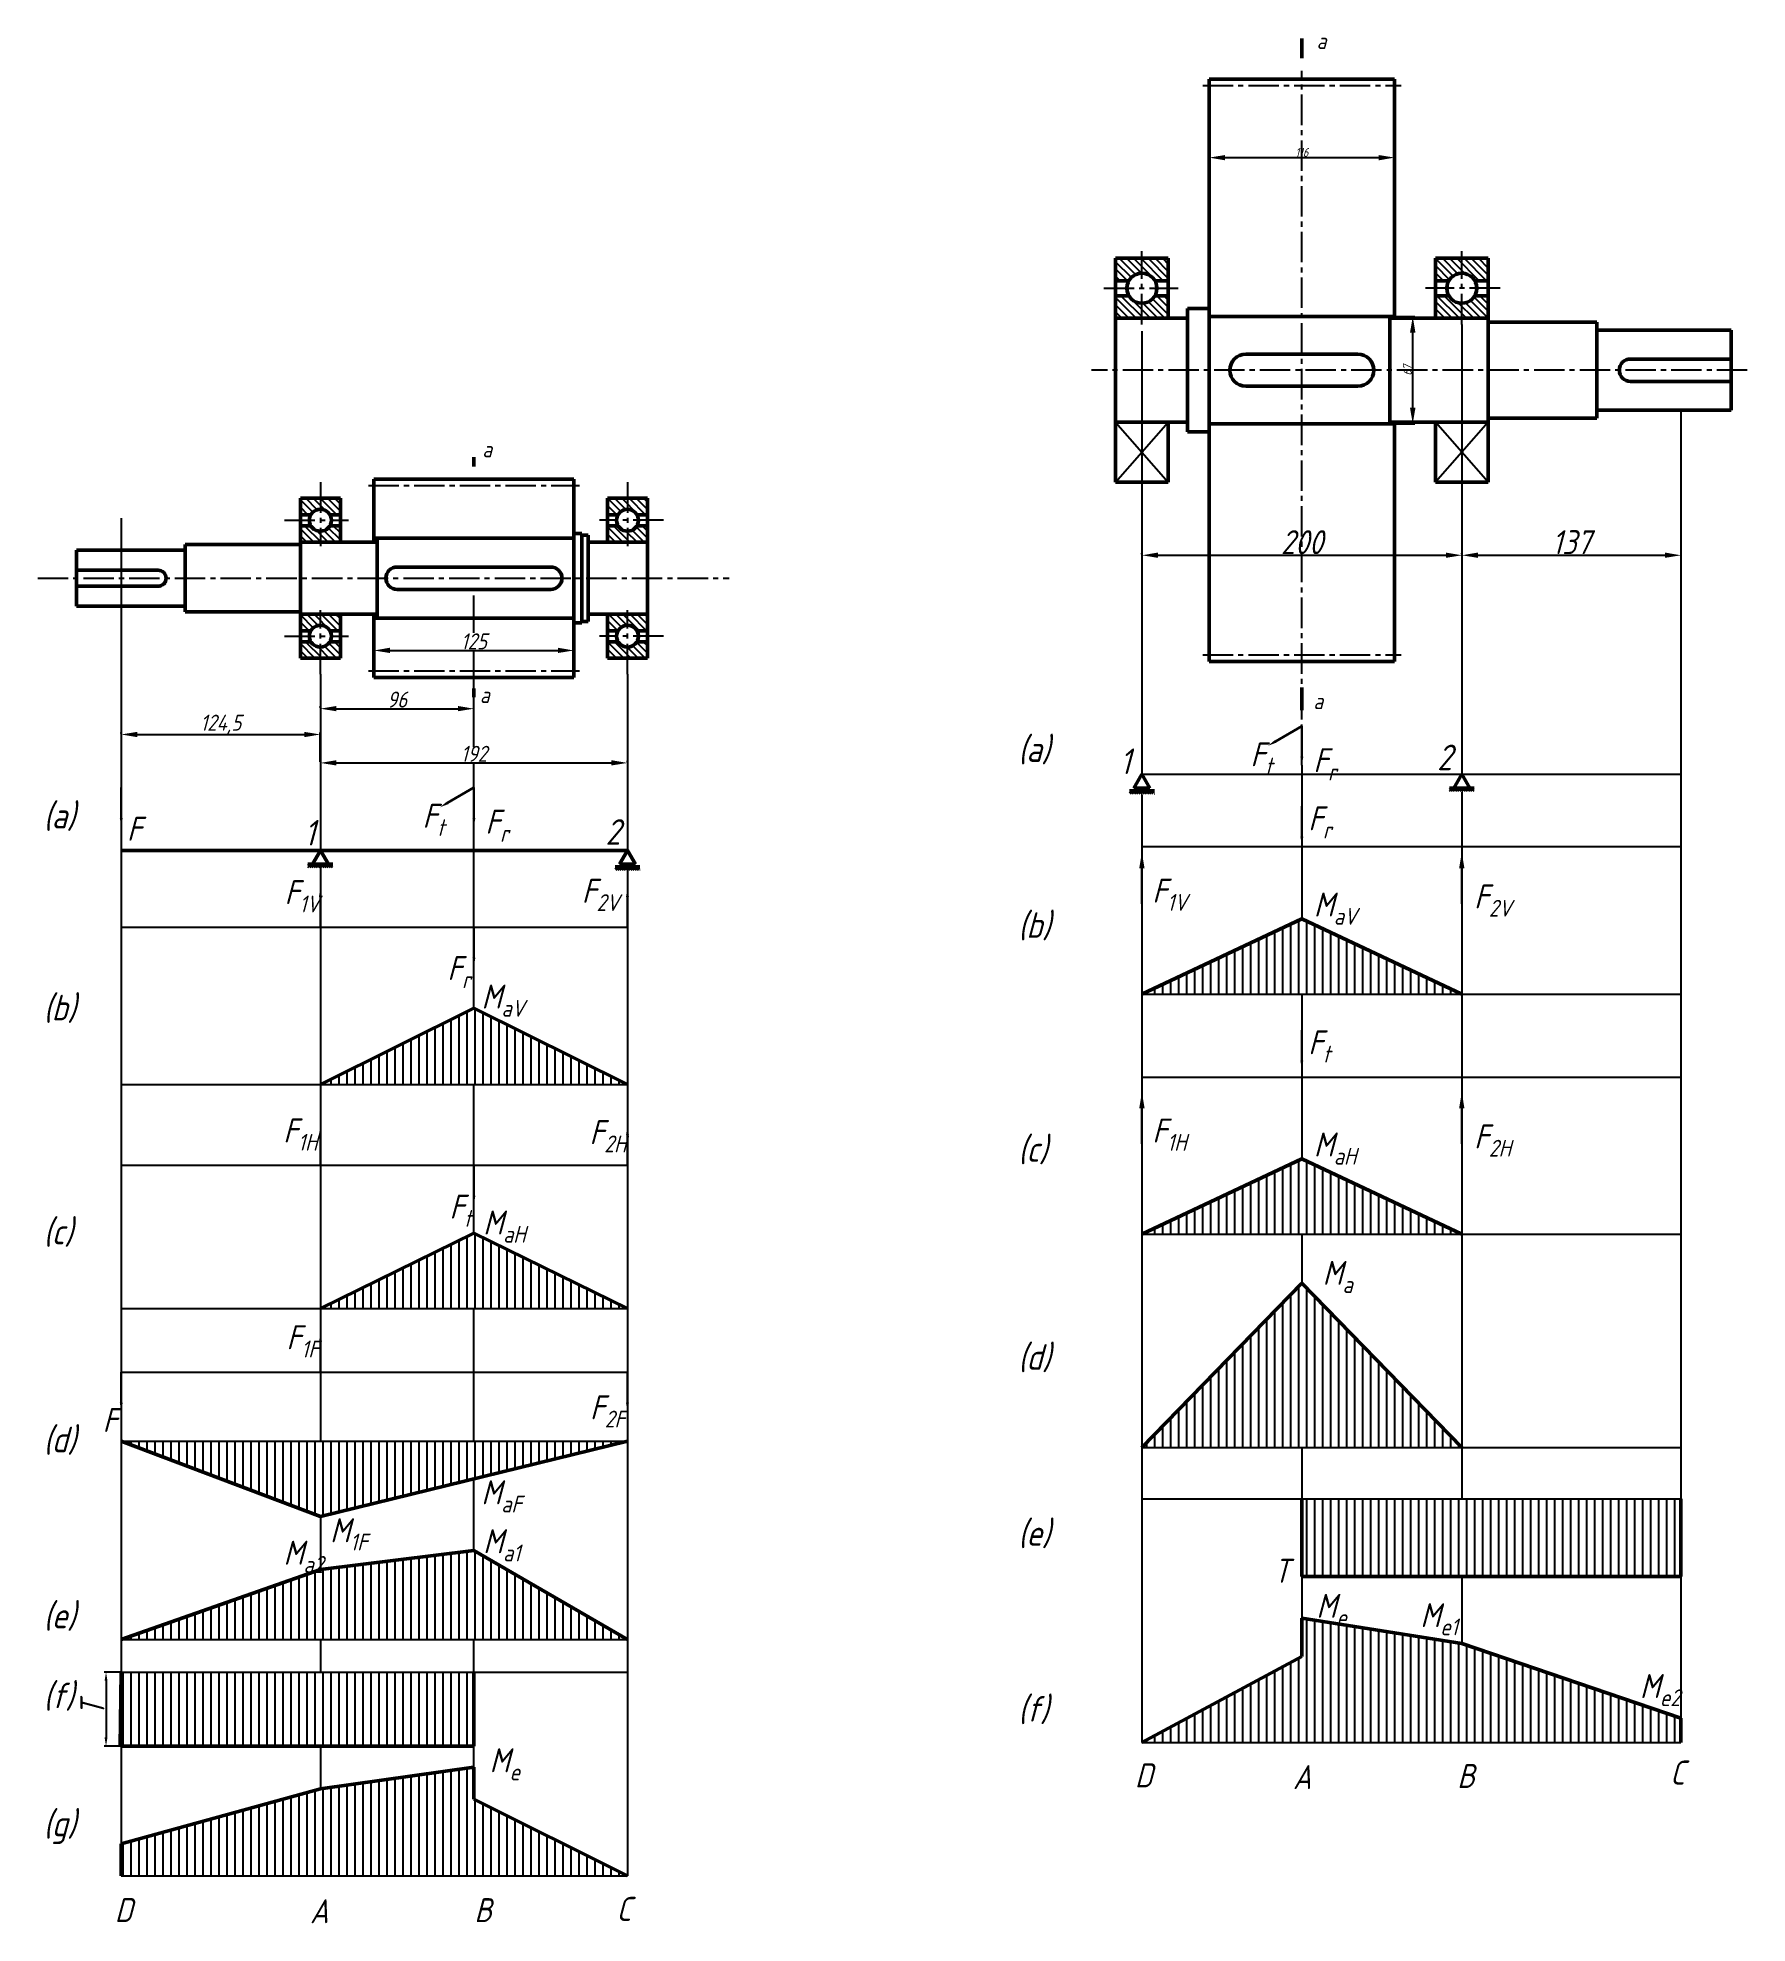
# Model space of a CAD drawing. Header units: millimetres. Extents: x 216 to 1285, y 133 to 1311.
import ezdxf

# ---------------------------------------------------------------- set-up
doc = ezdxf.new("R2010")
doc.units = ezdxf.units.MM
doc.linetypes.add('CENTER2', pattern=[28.575, 19.05, -3.175, 3.175, -3.175])
doc.layers.add('力作用线', color=7, linetype='Continuous', lineweight=30)
doc.layers.add('粗实线', color=7, linetype='Continuous', lineweight=50)
for name, color, linetype in [('标注', 80, 'Continuous'), ('点划线', 7, 'CENTER2'), ('细实线', 7, 'Continuous')]:
    doc.layers.add(name, color=color, linetype=linetype)
doc.styles.get("Standard").update_dxf_attribs({"font": 'gbeitc.shx', "bigfont": '@extfont2.shx'})
doc.dimstyles.new('副本 ISO-25', dxfattribs={"dimtxt": 5.5, "dimasz": 10, "dimexe": 1.25, "dimexo": 0.625, "dimtad": 1, "dimtxsty": 'Standard', "dimcen": 2.5, "dimadec": 0, "dimazin": 0, "dimtfac": 1, "dimtmove": 0, "dimatfit": 3, "dimfxl": 1, "dimarcsym": 0})
pattern_1 = [(135, (1035.3012, 556.2986), (-2.245064, -2.245064), [])]
pattern_2 = [(135, (1552.9324, 450.2986), (-2.245064, -2.245064), [])]
pattern_3 = [(90, (0, 0), (-5, 3e-16), [])]

# ---------------------------------------------------------------- blocks, each defined once
blk = doc.blocks.new('*D3')
at = {"layer": 'Defpoints', "color": 0, "transparency": 16777216}
for p in [(551.7, 928.2), (426.7, 911.4), (551.7, 911.4)]:
    blk.add_point(p, dxfattribs=at)
at = {"layer": '标注', "color": 0, "lineweight": -2, "transparency": 16777216}
for p, q in [((426.7, 912), (426.7, 929.5)), ((436.7, 928.2), (541.7, 928.2)), ((551.7, 912), (551.7, 929.5))]:
    blk.add_line(p, q, dxfattribs=at)
at = {"layer": '标注', "color": 0, "transparency": 16777216}
for points in [[(436.7, 929.9), (436.7, 926.6), (426.7, 928.2)], [(541.7, 929.9), (541.7, 926.6), (551.7, 928.2)]]:
    blk.add_solid(points, dxfattribs=at)
at = {"layer": '标注', "color": 0, "transparency": 16777216, "insert": (489.2, 933.9), "char_height": 5.5, "attachment_point": 5}
blk.add_mtext('{\\Fgbeitc,@extfont2|c134;\\H1.81818x;125}', dxfattribs=at)
blk = doc.blocks.new('*D4')
at = {"layer": 'Defpoints', "color": 0, "transparency": 16777216}
for p in [(948.9, 1285.4), (1064.9, 1285.4), (1064.9, 1236.3)]:
    blk.add_point(p, dxfattribs=at)
at = {"layer": '标注', "color": 0, "lineweight": -2, "transparency": 16777216}
for p, q in [((948.9, 1284.7), (948.9, 1235)), ((1064.9, 1284.7), (1064.9, 1235)), ((958.9, 1236.3), (1054.9, 1236.3))]:
    blk.add_line(p, q, dxfattribs=at)
at = {"layer": '标注', "color": 0, "transparency": 16777216}
for points in [[(958.9, 1237.9), (958.9, 1234.6), (948.9, 1236.3)], [(1054.9, 1237.9), (1054.9, 1234.6), (1064.9, 1236.3)]]:
    blk.add_solid(points, dxfattribs=at)
at = {"layer": '标注', "color": 0, "transparency": 16777216, "insert": (1006.9, 1239.6), "char_height": 5.5, "attachment_point": 5}
blk.add_mtext('116', dxfattribs=at)
blk = doc.blocks.new('*D5')
at = {"layer": 'Defpoints', "color": 0, "transparency": 16777216}
for p in [(1061.9, 1136.9), (1076.2, 1136.9), (1061.9, 1069.9)]:
    blk.add_point(p, dxfattribs=at)
at = {"layer": '标注', "color": 0, "lineweight": -2, "transparency": 16777216}
for p, q in [((1062.5, 1136.9), (1077.5, 1136.9)), ((1076.2, 1079.9), (1076.2, 1126.9)), ((1062.5, 1069.9), (1077.5, 1069.9))]:
    blk.add_line(p, q, dxfattribs=at)
at = {"layer": '标注', "color": 0, "transparency": 16777216}
for points in [[(1074.5, 1126.9), (1077.9, 1126.9), (1076.2, 1136.9)], [(1074.5, 1079.9), (1077.9, 1079.9), (1076.2, 1069.9)]]:
    blk.add_solid(points, dxfattribs=at)
at = {"layer": '标注', "color": 0, "transparency": 16777216, "insert": (1072.8, 1103.4), "char_height": 5.5, "attachment_point": 5, "rotation": 90}
blk.add_mtext('67', dxfattribs=at)
blk = doc.blocks.new('*D11')
at = {"layer": 'Defpoints', "color": 0, "transparency": 16777216}
for p in [(393.2, 891.8), (489.2, 891.8), (489.2, 883.5)]:
    blk.add_point(p, dxfattribs=at)
at = {"layer": '标注', "color": 0, "lineweight": -2, "transparency": 16777216}
for p, q in [((393.2, 892.5), (393.2, 893.1)), ((403.2, 891.8), (479.2, 891.8)), ((489.2, 884.1), (489.2, 893.1))]:
    blk.add_line(p, q, dxfattribs=at)
at = {"layer": '标注', "color": 0, "transparency": 16777216}
for points in [[(403.2, 893.5), (403.2, 890.2), (393.2, 891.8)], [(479.2, 893.5), (479.2, 890.2), (489.2, 891.8)]]:
    blk.add_solid(points, dxfattribs=at)
at = {"layer": '标注', "color": 0, "transparency": 16777216, "insert": (441.2, 897.5), "char_height": 5.5, "attachment_point": 5}
blk.add_mtext('{\\Fgbeitc,@extfont2|c134;\\H1.81818x;96}', dxfattribs=at)
blk = doc.blocks.new('*D12')
at = {"layer": 'Defpoints', "color": 0, "transparency": 16777216}
for p in [(268.7, 875.7), (393.2, 875.7), (393.2, 857.9)]:
    blk.add_point(p, dxfattribs=at)
at = {"layer": '标注', "color": 0, "lineweight": -2, "transparency": 16777216}
for p, q in [((268.7, 876.3), (268.7, 876.9)), ((278.7, 875.7), (383.2, 875.7)), ((393.2, 858.6), (393.2, 876.9))]:
    blk.add_line(p, q, dxfattribs=at)
at = {"layer": '标注', "color": 0, "transparency": 16777216}
for points in [[(278.7, 877.3), (278.7, 874), (268.7, 875.7)], [(383.2, 877.3), (383.2, 874), (393.2, 875.7)]]:
    blk.add_solid(points, dxfattribs=at)
at = {"layer": '标注', "color": 0, "transparency": 16777216, "insert": (331, 881.9), "char_height": 5.5, "attachment_point": 5}
blk.add_mtext('{\\Fgbeitc,@extfont2|c134;\\H1.81818x;124,5}', dxfattribs=at)
blk = doc.blocks.new('*D13')
at = {"layer": 'Defpoints', "color": 0, "transparency": 16777216}
for p in [(393.2, 857.9), (585.2, 857.9), (585.2, 857.9)]:
    blk.add_point(p, dxfattribs=at)
at = {"layer": '标注', "color": 0, "lineweight": -2, "transparency": 16777216}
for p, q in [((393.2, 858.6), (393.2, 859.2)), ((403.2, 857.9), (575.2, 857.9)), ((585.2, 858.6), (585.2, 859.2))]:
    blk.add_line(p, q, dxfattribs=at)
at = {"layer": '标注', "color": 0, "transparency": 16777216}
for points in [[(403.2, 859.6), (403.2, 856.3), (393.2, 857.9)], [(575.2, 859.6), (575.2, 856.3), (585.2, 857.9)]]:
    blk.add_solid(points, dxfattribs=at)
at = {"layer": '标注', "color": 0, "transparency": 16777216, "insert": (489.2, 863.6), "char_height": 5.5, "attachment_point": 5}
blk.add_mtext('{\\Fgbeitc,@extfont2|c134;\\H1.81818x;192}', dxfattribs=at)
blk = doc.blocks.new('*D19')
at = {"layer": 'Defpoints', "color": 0, "transparency": 16777216}
for p in [(906.9, 987.7), (1106.9, 987.7), (1106.9, 987.7)]:
    blk.add_point(p, dxfattribs=at)
at = {"layer": '标注', "color": 0, "lineweight": -2, "transparency": 16777216}
for p, q in [((906.9, 988.4), (906.9, 989)), ((916.9, 987.7), (1096.9, 987.7)), ((1106.9, 988.4), (1106.9, 989))]:
    blk.add_line(p, q, dxfattribs=at)
at = {"layer": '标注', "color": 0, "transparency": 16777216}
for points in [[(916.9, 989.4), (916.9, 986.1), (906.9, 987.7)], [(1096.9, 989.4), (1096.9, 986.1), (1106.9, 987.7)]]:
    blk.add_solid(points, dxfattribs=at)
at = {"layer": '标注', "color": 0, "transparency": 16777216, "insert": (1006.9, 995.9), "char_height": 5.5, "attachment_point": 5}
blk.add_mtext('{\\Fgbeitc,@extfont2|c134;\\H2.72727x;200}', dxfattribs=at)
blk = doc.blocks.new('*D20')
at = {"layer": 'Defpoints', "color": 0, "transparency": 16777216}
for p in [(1243.9, 1002.1), (1106.9, 987.7), (1243.9, 987.7)]:
    blk.add_point(p, dxfattribs=at)
at = {"layer": '标注', "color": 0, "lineweight": -2, "transparency": 16777216}
for p, q in [((1243.9, 1001.5), (1243.9, 986.5)), ((1106.9, 987.1), (1106.9, 986.5)), ((1116.9, 987.7), (1233.9, 987.7))]:
    blk.add_line(p, q, dxfattribs=at)
at = {"layer": '标注', "color": 0, "transparency": 16777216}
for points in [[(1116.9, 989.4), (1116.9, 986.1), (1106.9, 987.7)], [(1233.9, 989.4), (1233.9, 986.1), (1243.9, 987.7)]]:
    blk.add_solid(points, dxfattribs=at)
at = {"layer": '标注', "color": 0, "transparency": 16777216, "insert": (1175.4, 995.9), "char_height": 5.5, "attachment_point": 5}
blk.add_mtext('{\\Fgbeitc,@extfont2|c134;\\H2.72727x;137}', dxfattribs=at)

msp = doc.modelspace()

# ---------------------------------------------------------------- hatches: boundary and pattern name
at = {"layer": '细实线'}
h = msp.add_hatch(dxfattribs=at)
h.set_pattern_fill('ANSI31', color=256, angle=90)
h.set_pattern_definition(pattern_2)
h.paths.add_polyline_path([(890.37, 1149.934), (890.37, 1135.871), (906.87, 1135.871), (906.87, 1145.246, -0.26794919), (898.751, 1149.934)])
h.paths.add_polyline_path([(890.37, 1173.371), (890.37, 1159.309), (898.751, 1159.309, -0.26794919), (906.87, 1163.996), (906.87, 1173.371)])
h.paths.add_polyline_path([(906.87, 1173.371), (906.87, 1163.996, -0.26794919), (914.989, 1159.309), (923.37, 1159.309), (923.37, 1173.371)])
h.paths.add_polyline_path([(906.87, 1145.246), (906.87, 1135.871), (923.37, 1135.871), (923.37, 1149.934), (914.989, 1149.934, -0.26794919)])
h = msp.add_hatch(dxfattribs=at)
h.set_pattern_fill('ANSI31', color=256, angle=90)
h.set_pattern_definition(pattern_2)
h.paths.add_polyline_path([(1123.37, 1149.934), (1123.37, 1135.871), (1106.87, 1135.871), (1106.87, 1145.246, 0.26794919), (1114.989, 1149.934)])
h.paths.add_polyline_path([(1123.37, 1173.371), (1123.37, 1159.309), (1114.989, 1159.309, 0.26794919), (1106.87, 1163.996), (1106.87, 1173.371)])
h.paths.add_polyline_path([(1106.87, 1173.371), (1106.87, 1163.996, 0.26794919), (1098.751, 1159.309), (1090.37, 1159.309), (1090.37, 1173.371)])
h.paths.add_polyline_path([(1106.87, 1145.246), (1106.87, 1135.871), (1090.37, 1135.871), (1090.37, 1149.934), (1098.751, 1149.934, 0.26794919)])
h = msp.add_hatch(dxfattribs=at)
h.set_pattern_fill('ANSI31', color=256, angle=90)
h.set_pattern_definition(pattern_1)
h.paths.add_polyline_path([(380.738, 1006.184), (380.738, 995.871), (393.238, 995.871), (393.238, 1002.746, -0.26794919), (387.284, 1006.184)])
h.paths.add_polyline_path([(393.238, 1002.746), (393.238, 995.871), (405.738, 995.871), (405.738, 1006.184), (399.192, 1006.184, -0.26794919)])
h.paths.add_polyline_path([(380.738, 1023.371), (380.738, 1013.059), (387.284, 1013.059, -0.26794919), (393.238, 1016.496), (393.238, 1023.371)])
h.paths.add_polyline_path([(393.238, 1023.371), (393.238, 1016.496, -0.26794919), (399.192, 1013.059), (405.738, 1013.059), (405.738, 1023.371)])
h = msp.add_hatch(dxfattribs=at)
h.set_pattern_fill('ANSI31', color=256, angle=90)
h.set_pattern_definition(pattern_1)
h.paths.add_polyline_path([(597.738, 1006.184), (597.738, 995.871), (585.238, 995.871), (585.238, 1002.746, 0.26794919), (591.192, 1006.184)])
h.paths.add_polyline_path([(585.238, 1002.746), (585.238, 995.871), (572.738, 995.871), (572.738, 1006.184), (579.284, 1006.184, 0.26794919)])
h.paths.add_polyline_path([(597.738, 1023.371), (597.738, 1013.059), (591.192, 1013.059, 0.26794919), (585.238, 1016.496), (585.238, 1023.371)])
h.paths.add_polyline_path([(585.238, 1023.371), (585.238, 1016.496, 0.26794919), (579.284, 1013.059), (572.738, 1013.059), (572.738, 1023.371)])
h = msp.add_hatch(dxfattribs=at)
h.set_pattern_fill('ANSI31', color=256, angle=90)
h.set_pattern_definition(pattern_1)
h.paths.add_polyline_path([(380.738, 940.559), (380.738, 950.871), (393.238, 950.871), (393.238, 943.996, 0.26794919), (387.284, 940.559)])
h.paths.add_polyline_path([(393.238, 943.996), (393.238, 950.871), (405.738, 950.871), (405.738, 940.559), (399.192, 940.559, 0.26794919)])
h.paths.add_polyline_path([(380.738, 923.371), (380.738, 933.684), (387.284, 933.684, 0.26794919), (393.238, 930.246), (393.238, 923.371)])
h.paths.add_polyline_path([(393.238, 923.371), (393.238, 930.246, 0.26794919), (399.192, 933.684), (405.738, 933.684), (405.738, 923.371)])
h = msp.add_hatch(dxfattribs=at)
h.set_pattern_fill('ANSI31', color=256, angle=90)
h.set_pattern_definition(pattern_1)
h.paths.add_polyline_path([(597.738, 940.559), (597.738, 950.871), (585.238, 950.871), (585.238, 943.996, -0.26794919), (591.192, 940.559)])
h.paths.add_polyline_path([(585.238, 943.996), (585.238, 950.871), (572.738, 950.871), (572.738, 940.559), (579.284, 940.559, -0.26794919)])
h.paths.add_polyline_path([(597.738, 923.371), (597.738, 933.684), (591.192, 933.684, -0.26794919), (585.238, 930.246), (585.238, 923.371)])
h.paths.add_polyline_path([(585.238, 923.371), (585.238, 930.246, -0.26794919), (579.284, 933.684), (572.738, 933.684), (572.738, 923.371)])
h = msp.add_hatch(dxfattribs=at)
h.set_pattern_fill('ANSI31', color=256, scale=0.3)
h.set_pattern_definition([(45, (321.63125, 47.6138), (-0.6735192, 0.6735192), [])])
h.paths.add_polyline_path([(906.87, 840.512), (899.085, 840.512), (899.085, 838.512), (906.87, 838.512)])
h.paths.add_polyline_path([(914.654, 840.512), (906.87, 840.512), (906.87, 838.512), (914.654, 838.512)])
h = msp.add_hatch(dxfattribs=at)
h.set_pattern_fill('ANSI31', color=256, scale=0.3)
h.set_pattern_definition([(45, (713.63125, 49.2921), (-0.6735192, 0.6735192), [])])
h.paths.add_polyline_path([(1106.87, 842.19), (1114.654, 842.19), (1114.654, 840.19), (1106.87, 840.19)])
h.paths.add_polyline_path([(1099.085, 842.19), (1106.87, 842.19), (1106.87, 840.19), (1099.085, 840.19)])
h = msp.add_hatch(dxfattribs=at)
h.set_pattern_fill('ANSI31', color=256, scale=0.3)
h.set_pattern_definition([(45, (0, 1.6783), (-0.6735192, 0.6735192), [])])
h.paths.add_polyline_path([(393.238, 794.576), (401.023, 794.576), (401.023, 792.576), (393.238, 792.576)])
h.paths.add_polyline_path([(385.454, 794.576), (393.238, 794.576), (393.238, 792.576), (385.454, 792.576)])
h = msp.add_hatch(dxfattribs=at)
h.set_pattern_fill('ANSI31', color=256, scale=0.3)
h.paths.add_polyline_path([(585.238, 792.898), (577.454, 792.898), (577.454, 790.898), (585.238, 790.898)])
h.paths.add_polyline_path([(593.023, 792.898), (585.238, 792.898), (585.238, 790.898), (593.023, 790.898)])
h = msp.add_hatch(dxfattribs=at)
h.set_pattern_fill('_USER', color=256, scale=5, angle=90, pattern_type=0)
h.set_pattern_definition(pattern_3)
h.paths.add_polyline_path([(1006.87, 760.448), (906.87, 713.252), (1106.87, 713.252)])
h = msp.add_hatch(dxfattribs=at)
h.set_pattern_fill('_USER', color=256, scale=5, angle=90, pattern_type=0)
h.set_pattern_definition(pattern_3)
h.paths.add_polyline_path([(489.238, 704.678), (393.238, 656.904), (489.238, 656.904)])
h.paths.add_polyline_path([(489.238, 704.678), (489.238, 656.904), (585.238, 656.904)])
h = msp.add_hatch(dxfattribs=at)
h.set_pattern_fill('_USER', color=256, scale=5, angle=90, pattern_type=0)
h.set_pattern_definition([(90, (0, -150), (-5, 3e-16), [])])
h.paths.add_polyline_path([(1006.87, 610.448), (906.87, 563.252), (1106.87, 563.252)])
h = msp.add_hatch(dxfattribs=at)
h.set_pattern_fill('_USER', color=256, scale=5, angle=90, pattern_type=0)
h.set_pattern_definition(pattern_3)
h.paths.add_polyline_path([(489.238, 563.956), (393.238, 516.914), (489.238, 516.914)])
h.paths.add_polyline_path([(489.238, 563.956), (489.238, 516.914), (585.238, 516.914)])
h = msp.add_hatch(dxfattribs=at)
h.set_pattern_fill('_USER', color=256, scale=5, angle=90, pattern_type=0)
h.set_pattern_definition(pattern_3)
h.paths.add_polyline_path([(1006.87, 532.775), (1006.87, 429.881), (1106.87, 429.881)])
h.paths.add_polyline_path([(1006.87, 532.775), (906.87, 429.881), (1006.87, 429.881)])
h = msp.add_hatch(dxfattribs=at)
h.set_pattern_fill('_USER', color=256, scale=5, angle=90, pattern_type=0)
h.set_pattern_definition(pattern_3)
h.paths.add_polyline_path([(393.238, 433.964), (268.738, 433.964), (393.238, 386.855)])
h.paths.add_polyline_path([(489.238, 433.964), (393.238, 433.964), (393.238, 386.855), (489.238, 410.409)])
h.paths.add_polyline_path([(585.238, 433.964), (489.238, 433.964), (489.238, 410.409)])
h = msp.add_hatch(dxfattribs=at)
h.set_pattern_fill('_USER', color=256, scale=5, angle=90, pattern_type=0)
h.set_pattern_definition(pattern_3)
h.paths.add_polyline_path([(1106.87, 397.766), (1006.87, 397.766), (1006.87, 349.286), (1106.87, 349.286)])
h.paths.add_polyline_path([(1243.87, 397.766), (1106.87, 397.766), (1106.87, 349.286), (1243.87, 349.286)])
h = msp.add_hatch(dxfattribs=at)
h.set_pattern_fill('_USER', color=256, scale=5, angle=90, pattern_type=0)
h.set_pattern_definition(pattern_3)
h.paths.add_polyline_path([(489.238, 365.531), (393.238, 353.637), (268.738, 309.829), (585.238, 309.829)])
h = msp.add_hatch(dxfattribs=at)
h.set_pattern_fill('_USER', color=256, scale=5, angle=90, pattern_type=0)
h.set_pattern_definition(pattern_3)
h.paths.add_polyline_path([(1106.87, 307.415), (1006.87, 323.281), (1006.87, 299.286), (906.87, 245.545), (1106.87, 245.545)])
h.paths.add_polyline_path([(1106.87, 307.415), (1106.87, 245.545), (1243.87, 245.545), (1243.87, 260.824)])
h = msp.add_hatch(dxfattribs=at)
h.set_pattern_fill('_USER', color=256, scale=5, angle=90, pattern_type=0)
h.set_pattern_definition(pattern_3)
h.paths.add_polyline_path([(393.238, 289.592), (268.738, 289.592), (268.738, 243.265), (393.238, 243.265)])
h.paths.add_polyline_path([(489.238, 289.592), (393.238, 289.592), (393.238, 243.265), (489.238, 243.265)])
h = msp.add_hatch(dxfattribs=at)
h.set_pattern_fill('_USER', color=256, scale=5, angle=90, pattern_type=0)
h.set_pattern_definition(pattern_3)
h.paths.add_polyline_path([(489.238, 210.027), (489.238, 230.027), (393.238, 216.65), (268.738, 182.122), (268.738, 162.122), (585.238, 162.122)])

# ---------------------------------------------------------------- linework, layer by layer
at = {"layer": '力作用线'}
for p, q in [((1006.87, 880.85), (990.415, 871.35)), ((1006.87, 880.85), (1006.87, 861.85)), ((268.738, 842.444), (268.738, 823.444)), ((489.238, 842.444), (472.784, 832.944)), ((489.238, 842.444), (489.238, 823.444)), ((1006.87, 830.85), (1006.87, 811.85)), ((906.87, 792.012), (906.87, 769.762)), ((1106.87, 792.012), (1106.87, 769.762)), ((393.238, 755.147), (393.238, 774.147)), ((585.238, 755.147), (585.238, 774.147)), ((489.238, 755.147), (489.238, 736.147)), ((1006.87, 690.85), (1006.87, 671.85)), ((906.87, 642.012), (906.87, 619.762)), ((1106.87, 642.012), (1106.87, 619.762)), ((393.238, 606.449), (393.238, 625.449)), ((585.238, 606.449), (585.238, 625.449)), ((489.238, 606.449), (489.238, 587.449)), ((393.238, 476.945), (393.238, 495.945)), ((268.738, 476.945), (268.738, 457.945)), ((585.238, 476.945), (585.238, 457.945))]:
    msp.add_line(p, q, dxfattribs=at)
at = {"layer": '点划线'}
for p, q in [((1006.87, 970.85), (1006.87, 1290.442)), ((944.87, 1281.371), (1068.87, 1281.371)), ((906.87, 1131.993), (906.87, 1177.754)), ((1106.87, 1131.993), (1106.87, 1177.754)), ((882.966, 1154.621), (929.577, 1154.621)), ((1130.773, 1154.621), (1084.162, 1154.621)), ((1285.37, 1103.371), (875.37, 1103.371)), ((393.238, 1033.371), (393.238, 993.371)), ((423.238, 1031.371), (555.238, 1031.371)), ((585.238, 1033.371), (585.238, 993.371)), ((370.738, 1009.621), (410.738, 1009.621)), ((607.738, 1009.621), (567.738, 1009.621)), ((216.495, 973.371), (648.857, 973.371)), ((1006.87, 856.497), (1006.87, 970.85)), ((393.238, 913.371), (393.238, 953.371)), ((585.238, 913.371), (585.238, 953.371)), ((370.738, 937.121), (410.738, 937.121)), ((607.738, 937.121), (567.738, 937.121)), ((944.87, 925.371), (1068.87, 925.371)), ((423.238, 915.371), (555.238, 915.371))]:
    msp.add_line(p, q, dxfattribs=at)
at = {"layer": '粗实线'}
for p, q in [((1006.87, 1310.85), (1006.87, 1298.397)), ((948.87, 1285.371), (1064.87, 1285.371)), ((948.87, 925.371), (948.87, 1285.371)), ((1064.87, 1135.871), (1064.87, 1285.371)), ((890.37, 1135.871), (890.37, 1173.371)), ((890.37, 1173.371), (923.37, 1173.371)), ((923.37, 1173.371), (923.37, 1135.871)), ((1123.37, 1173.371), (1090.37, 1173.371)), ((1090.37, 1173.371), (1090.37, 1135.871)), ((1123.37, 1135.871), (1123.37, 1173.371)), ((898.751, 1159.309), (890.37, 1159.309)), ((914.989, 1159.309), (923.37, 1159.309)), ((1098.751, 1159.309), (1090.37, 1159.309)), ((1114.989, 1159.309), (1123.37, 1159.309)), ((898.751, 1149.934), (890.37, 1149.934)), ((914.989, 1149.934), (923.37, 1149.934)), ((1098.751, 1149.934), (1090.37, 1149.934)), ((1114.989, 1149.934), (1123.37, 1149.934)), ((923.37, 1135.871), (890.37, 1135.871)), ((890.37, 1070.871), (890.37, 1135.871)), ((923.37, 1135.871), (935.37, 1135.871)), ((948.87, 1141.871), (935.37, 1141.871)), ((935.37, 1064.871), (935.37, 1141.871)), ((935.37, 1070.871), (935.37, 1135.871)), ((948.87, 1136.871), (1061.869, 1136.871)), ((1061.869, 1069.871), (1061.869, 1136.871)), ((1061.869, 1136.871), (1064.87, 1136.871)), ((1090.37, 1135.871), (1061.869, 1135.871)), ((1090.37, 1135.871), (1123.37, 1135.871)), ((1123.37, 1070.871), (1123.37, 1135.871)), ((1123.37, 1133.371), (1151.37, 1133.371)), ((1151.37, 1133.371), (1191.37, 1133.371)), ((1191.37, 1133.371), (1191.37, 1073.371)), ((1191.37, 1128.371), (1275.37, 1128.371)), ((1275.37, 1128.371), (1275.37, 1078.371)), ((1006.87, 1113.371), (971.87, 1113.371)), ((1041.87, 1113.371), (1006.87, 1113.371)), ((1275.37, 1110.371), (1212.37, 1110.371)), ((1275.37, 1096.371), (1275.37, 1110.371)), ((1275.37, 1103.371), (1275.37, 1108.371)), ((1212.37, 1096.371), (1275.37, 1096.371)), ((971.87, 1093.371), (1041.87, 1093.371)), ((1123.37, 1073.371), (1151.37, 1073.371)), ((1191.37, 1073.371), (1151.37, 1073.371)), ((1275.37, 1078.371), (1191.37, 1078.371)), ((923.37, 1070.871), (890.37, 1070.871)), ((890.37, 1070.871), (890.37, 1033.371)), ((923.37, 1070.871), (935.37, 1070.871)), ((923.37, 1033.371), (923.37, 1070.871)), ((948.87, 1064.871), (935.37, 1064.871)), ((948.87, 1069.871), (1061.869, 1069.871)), ((1090.37, 1070.871), (1061.869, 1070.871)), ((1061.869, 1069.871), (1064.87, 1069.871)), ((1064.87, 925.371), (1064.87, 1070.871)), ((1090.37, 1070.871), (1123.37, 1070.871)), ((1090.37, 1033.371), (1090.37, 1070.871)), ((1123.37, 1070.871), (1123.37, 1033.371)), ((489.238, 1049.017), (489.238, 1043.262)), ((426.738, 1035.371), (551.738, 1035.371)), ((426.738, 1031.371), (426.738, 1035.371)), ((426.738, 995.871), (426.738, 1031.371)), ((551.738, 1031.371), (551.738, 1035.371)), ((551.738, 911.371), (551.738, 1031.371)), ((890.37, 1033.371), (923.37, 1033.371)), ((1123.37, 1033.371), (1090.37, 1033.371)), ((380.738, 995.871), (380.738, 1023.371)), ((380.738, 1023.371), (405.738, 1023.371)), ((405.738, 1023.371), (405.738, 995.871)), ((597.738, 1023.371), (572.738, 1023.371)), ((572.738, 1023.371), (572.738, 995.871)), ((597.738, 995.871), (597.738, 1023.371)), ((387.284, 1013.059), (380.738, 1013.059)), ((387.284, 1006.184), (380.738, 1006.184)), ((399.192, 1013.059), (405.738, 1013.059)), ((399.192, 1006.184), (405.738, 1006.184)), ((579.284, 1013.059), (572.738, 1013.059)), ((579.284, 1006.184), (572.738, 1006.184)), ((591.192, 1013.059), (597.738, 1013.059)), ((591.192, 1006.184), (597.738, 1006.184)), ((308.738, 990.871), (240.738, 990.871)), ((240.738, 990.871), (240.738, 955.871)), ((344.738, 994.371), (308.738, 994.371)), ((308.738, 994.371), (308.738, 952.371)), ((344.738, 994.371), (380.738, 994.371)), ((405.738, 995.871), (380.738, 995.871)), ((380.738, 950.871), (380.738, 995.871)), ((405.738, 995.871), (428.738, 995.871)), ((405.738, 995.871), (417.738, 995.871)), ((428.738, 998.371), (426.738, 998.371)), ((551.738, 998.371), (428.738, 998.371)), ((428.738, 998.371), (428.738, 948.371)), ((551.738, 973.371), (551.738, 1001.371)), ((551.738, 1001.371), (556.738, 1001.371)), ((556.738, 1001.371), (556.738, 1000.371)), ((560.738, 1000.371), (556.738, 1000.371)), ((556.738, 946.371), (556.738, 1000.371)), ((560.738, 973.371), (560.738, 1000.371)), ((560.738, 973.371), (560.738, 1000.371)), ((572.738, 995.871), (560.738, 995.871)), ((560.738, 950.871), (560.738, 995.871)), ((572.738, 995.871), (597.738, 995.871)), ((597.738, 950.871), (597.738, 995.871)), ((240.738, 978.371), (291.738, 978.371)), ((489.238, 980.371), (441.238, 980.371)), ((537.238, 980.371), (489.238, 980.371)), ((240.738, 973.371), (240.738, 968.371)), ((291.738, 968.371), (240.738, 968.371)), ((240.738, 955.871), (308.738, 955.871)), ((441.238, 966.371), (537.238, 966.371)), ((308.738, 952.371), (344.738, 952.371)), ((380.738, 952.371), (344.738, 952.371)), ((405.738, 950.871), (380.738, 950.871)), ((380.738, 950.871), (380.738, 923.371)), ((405.738, 950.871), (428.738, 950.871)), ((405.738, 950.871), (417.738, 950.871)), ((405.738, 923.371), (405.738, 950.871)), ((426.738, 911.371), (426.738, 950.871)), ((428.738, 948.371), (426.738, 948.371)), ((428.738, 948.371), (551.738, 948.371)), ((551.738, 945.371), (556.738, 945.371)), ((560.738, 946.371), (556.738, 946.371)), ((556.738, 945.371), (556.738, 946.371)), ((572.738, 950.871), (560.738, 950.871)), ((560.738, 946.371), (560.738, 950.871)), ((572.738, 950.871), (597.738, 950.871)), ((572.738, 923.371), (572.738, 950.871)), ((597.738, 950.871), (597.738, 923.371)), ((387.284, 940.559), (380.738, 940.559)), ((387.284, 933.684), (380.738, 933.684)), ((399.192, 940.559), (405.738, 940.559)), ((399.192, 933.684), (405.738, 933.684)), ((579.284, 940.559), (572.738, 940.559)), ((579.284, 933.684), (572.738, 933.684)), ((591.192, 940.559), (597.738, 940.559)), ((591.192, 933.684), (597.738, 933.684)), ((380.738, 923.371), (405.738, 923.371)), ((597.738, 923.371), (572.738, 923.371)), ((948.87, 925.371), (948.87, 921.371)), ((948.87, 921.371), (1064.87, 921.371)), ((1064.87, 925.371), (1064.87, 921.371)), ((426.738, 911.371), (551.738, 911.371)), ((489.238, 904.404), (489.238, 899.017)), ((1006.87, 904.957), (1006.87, 890.85)), ((906.87, 850.85), (901.87, 842.19)), ((906.87, 850.85), (911.87, 842.19)), ((1106.87, 850.85), (1101.87, 842.19)), ((1106.87, 850.85), (1111.87, 842.19)), ((899.085, 840.512), (914.654, 840.512)), ((901.87, 842.19), (911.87, 842.19)), ((1114.654, 842.19), (1099.085, 842.19)), ((1111.87, 842.19), (1101.87, 842.19)), ((585.238, 803.237), (268.738, 803.237)), ((393.238, 803.237), (388.238, 794.576)), ((393.238, 803.237), (398.238, 794.576)), ((585.238, 803.237), (580.238, 794.576)), ((585.238, 803.237), (590.238, 794.576)), ((401.023, 794.576), (385.454, 794.576)), ((398.238, 794.576), (388.238, 794.576)), ((577.454, 792.898), (593.023, 792.898)), ((580.238, 794.576), (590.238, 794.576)), ((906.87, 713.252), (1006.87, 760.448)), ((1006.87, 760.448), (1106.87, 713.252)), ((393.238, 656.904), (489.238, 704.678)), ((489.238, 704.678), (585.238, 656.904)), ((906.87, 563.252), (1006.87, 610.448)), ((1006.87, 610.448), (1106.87, 563.252)), ((393.238, 516.914), (489.238, 563.956)), ((489.238, 563.956), (585.238, 516.914)), ((906.87, 429.881), (1006.87, 532.775)), ((1006.87, 532.775), (1106.87, 429.881)), ((268.738, 433.964), (393.238, 386.855)), ((393.238, 386.855), (585.238, 433.964)), ((1006.87, 397.766), (1006.87, 349.286)), ((1243.87, 397.766), (1243.87, 349.286)), ((393.238, 353.637), (489.238, 365.531)), ((489.238, 365.531), (585.238, 309.829)), ((268.738, 309.829), (393.238, 353.637)), ((1006.87, 349.286), (1243.87, 349.286)), ((1006.87, 299.286), (1006.87, 323.281)), ((1006.87, 323.281), (1106.87, 307.415)), ((1106.87, 307.415), (1243.87, 260.824)), ((906.87, 245.545), (1006.87, 299.286)), ((268.738, 289.592), (268.113, 243.265)), ((489.238, 289.592), (489.238, 243.265)), ((1243.87, 260.824), (1243.87, 245.545)), ((268.738, 243.265), (489.238, 243.265)), ((393.238, 216.65), (489.238, 230.027)), ((489.238, 230.027), (489.238, 210.027)), ((268.738, 182.122), (393.238, 216.65)), ((489.238, 210.027), (585.238, 162.122)), ((268.738, 162.122), (268.738, 182.122))]:
    msp.add_line(p, q, dxfattribs=at)
for centre, radius in [((906.87, 1154.621), 9.375), ((1106.87, 1154.621), 9.375), ((393.238, 1009.621), 6.875), ((585.238, 1009.621), 6.875), ((393.238, 937.121), 6.875), ((585.238, 937.121), 6.875), ((904.085, 841.352), 0.838), ((909.654, 841.352), 0.838), ((582.454, 793.738), 0.838), ((588.023, 793.738), 0.838)]:
    msp.add_circle(centre, radius, dxfattribs=at)
for centre, radius, start, end in [((971.87, 1103.371), 10, 90, 270), ((1041.87, 1103.371), 10, 270, 90), ((1212.37, 1103.371), 7, 90, 270), ((291.738, 973.371), 5, 270, 90), ((441.238, 973.371), 7, 90, 270), ((537.238, 973.371), 7, 270, 90)]:
    msp.add_arc(centre, radius, start, end, dxfattribs=at)
for points in [[(990.874, 870.557), (989.957, 872.144), (985.652, 868.6)], [(1007.786, 861.85), (1005.953, 861.85), (1006.87, 856.35)], [(473.242, 832.15), (472.326, 833.738), (468.021, 830.194)], [(269.655, 823.444), (267.822, 823.444), (268.738, 817.944)], [(490.155, 823.444), (488.322, 823.444), (489.238, 817.944)], [(1007.786, 811.85), (1005.953, 811.85), (1006.87, 806.35)], [(392.322, 774.147), (394.155, 774.147), (393.238, 779.647)], [(584.322, 774.147), (586.155, 774.147), (585.238, 779.647)], [(490.155, 736.147), (488.322, 736.147), (489.238, 730.647)], [(1007.786, 671.85), (1005.953, 671.85), (1006.87, 666.35)], [(392.322, 625.449), (394.155, 625.449), (393.238, 630.949)], [(584.322, 625.449), (586.155, 625.449), (585.238, 630.949)], [(490.155, 587.449), (488.322, 587.449), (489.238, 581.949)], [(392.322, 495.945), (394.155, 495.945), (393.238, 501.445)], [(269.655, 457.945), (267.822, 457.945), (268.738, 452.445)], [(586.155, 457.945), (584.322, 457.945), (585.238, 452.445)]]:
    msp.add_solid(points, dxfattribs=at)
at = {"layer": '细实线'}
for p, q in [((1106.87, 1131.993), (1106.87, 850.85)), ((906.87, 1127.754), (906.87, 850.85)), ((1243.87, 1078.371), (1243.87, 245.545)), ((890.37, 1033.371), (923.37, 1070.871)), ((890.37, 1070.871), (923.37, 1033.371)), ((1123.37, 1033.371), (1090.37, 1070.871)), ((1123.37, 1070.871), (1090.37, 1033.371)), ((268.738, 1010.871), (268.738, 162.122)), ((489.238, 939.212), (489.238, 962.497)), ((489.238, 869.017), (489.238, 928.238)), ((393.238, 913.371), (393.238, 803.237)), ((585.238, 913.371), (585.238, 803.237)), ((489.238, 867.678), (489.238, 870.92)), ((489.238, 704.678), (489.238, 857.927)), ((906.87, 850.85), (1243.87, 850.85)), ((1006.87, 856.497), (1006.87, 760.448)), ((906.87, 838.122), (906.87, 245.545)), ((1106.87, 839.859), (1106.87, 397.766)), ((906.87, 805.636), (1243.87, 805.636)), ((393.238, 794.576), (393.238, 433.964)), ((585.238, 790.706), (585.238, 162.122)), ((268.738, 755.147), (585.238, 755.147)), ((906.87, 713.252), (1243.87, 713.252)), ((1006.87, 713.252), (1006.87, 610.448)), ((906.87, 661.421), (1243.87, 661.421)), ((268.738, 656.904), (585.238, 656.904)), ((489.238, 563.956), (489.238, 656.904)), ((268.738, 606.449), (585.238, 606.449)), ((906.87, 563.252), (1243.87, 563.252)), ((1006.87, 563.252), (1006.87, 532.775)), ((268.738, 516.914), (585.238, 516.914)), ((489.238, 433.964), (489.238, 516.914)), ((268.738, 476.945), (585.238, 476.945)), ((268.738, 433.964), (585.238, 433.964)), ((906.87, 429.881), (1243.87, 429.881)), ((1006.87, 429.881), (1006.87, 397.766)), ((489.238, 365.531), (489.238, 410.409)), ((906.87, 397.766), (1243.87, 397.766)), ((393.238, 386.855), (393.238, 353.637)), ((1006.87, 349.286), (1006.87, 323.281)), ((1106.87, 349.286), (1106.87, 307.415)), ((268.738, 309.829), (585.238, 309.829)), ((393.238, 309.829), (393.238, 289.592)), ((489.238, 230.027), (489.238, 309.829)), ((268.113, 289.592), (257.961, 289.592)), ((259.211, 284.092), (259.211, 248.765)), ((268.738, 289.592), (585.238, 289.592)), ((268.113, 243.265), (257.961, 243.265)), ((393.238, 243.265), (393.238, 216.65)), ((906.87, 245.545), (1243.87, 245.545)), ((268.738, 162.122), (585.238, 162.122))]:
    msp.add_line(p, q, dxfattribs=at)
for points in [[(905.203, 792.012), (908.536, 792.012), (906.87, 802.012)], [(1105.203, 792.012), (1108.536, 792.012), (1106.87, 802.012)], [(905.203, 642.012), (908.536, 642.012), (906.87, 652.012)], [(1105.203, 642.012), (1108.536, 642.012), (1106.87, 652.012)], [(258.294, 284.092), (260.128, 284.092), (259.211, 289.592)], [(258.294, 248.765), (260.128, 248.765), (259.211, 243.265)]]:
    msp.add_solid(points, dxfattribs=at)

# ---------------------------------------------------------------- texts
at = {"layer": '细实线', "attachment_point": 1}
for s, width, insert, char_height in [('\\A1;\\pxt3;{\\Fgbeitc,@extfont2|c134;a}', 10, (1016.125, 1314.224), 10), ('\\A1;\\pxt3;{\\Fgbeitc,@extfont2|c134;a}', 10, (494.482, 1058.952), 10), ('\\A1;\\pxt3;{\\Fgbeitc,@extfont2|c134;a}', 10, (492.976, 905.362), 10), ('\\A1;\\pxt3;{\\Fgbeitc,@extfont2|c134;a}', 10, (1014.085, 901.524), 10), ('{\\Fgbeitc|c134;(a)}', 22.94916, (829.508, 874.551), 16), ('{\\Fgbeitc|c134;1}', 22.94916, (893.062, 866.941), 16), ('\\A1;\\pxt3;{\\Fgbeitc,@extfont2|c134;F\\H0.7x;\\S^ t;}', 10, (974.768, 870.765), 15), ('\\A1;\\pxt3;{\\Fgbeitc,@extfont2|c134;F\\H0.7x;\\S^ r;}', 10, (1014.053, 867.072), 15), ('{\\Fgbeitc|c134;2}', 22.94916, (1091.465, 869.341), 16), ('{\\Fgbeitc|c134;(a)}', 22.94916, (220.122, 832.943), 16), ('\\A1;\\pxt3;{\\Fgbeitc,@extfont2|c134;F\\H0.7x;\\S^ t;}', 10, (457.137, 832.359), 15), ('\\A1;\\pxt3;{\\Fgbeitc,@extfont2|c134;F\\H0.7x;\\S^ r;}', 10, (496.421, 828.666), 15), ('\\A1;\\pxt3;{\\Fgbeitc,@extfont2|c134;F\\H0.7x;\\S^ r;}', 10, (1010.897, 830.738), 15), ('\\A1;\\pxt3;{\\Fgbeitc,@extfont2|c134;F}', 10, (272.312, 824.238), 15), ('{\\Fgbeitc|c134;1}', 22.94916, (383.109, 822.279), 16), ('{\\Fgbeitc|c134;2}', 22.94916, (571.504, 822.729), 16), ('\\A1;{\\Fgbeitc,@extfont2|c134;F\\H0.7x;\\S^ 1V;}', 9.96192, (370.87, 784.566), 15), ('\\A1;{\\Fgbeitc,@extfont2|c134;F\\H0.7x;\\S^ 2V;}', 9.96192, (556.714, 785.433), 15), ('\\A1;{\\Fgbeitc,@extfont2|c134;F\\H0.7x;\\S^ 1V;}', 21.83355, (913.396, 785.564), 15), ('\\A1;{\\Fgbeitc,@extfont2|c134;F\\H0.7x;\\S^ 2V;}', 21.83355, (1114.604, 781.906), 15), ('{\\Fgbeitc|c134;(b)}', 22.94916, (829.508, 764.551), 16), ('\\A1;{\\Fgbeitc,@extfont2|c134;M\\H0.7x;\\S^ aV;}', 21.83355, (1014.398, 776.89), 15), ('\\A1;\\pxt3;{\\Fgbeitc,@extfont2|c134;F\\H0.7x;\\S^ r;}', 10, (472.639, 737.173), 15), ('\\A1;\\pxt3;{\\Fgbeitc,@extfont2|c134;M\\H0.7x;\\S^ aV;}', 10, (493.993, 719.36), 15), ('{\\Fgbeitc|c134;(b)}', 22.94916, (220.122, 712.943), 16), ('\\A1;\\pxt3;{\\Fgbeitc,@extfont2|c134;F\\H0.7x;\\S^ t;}', 10, (1010.897, 690.738), 15), ('\\A1;{\\Fgbeitc,@extfont2|c134;F\\H0.7x;\\S^ 1H;}', 9.96192, (370.018, 635.641), 15), ('\\A1;{\\Fgbeitc,@extfont2|c134;F\\H0.7x;\\S^ 2H;}', 9.96192, (561.527, 634.583), 15), ('{\\Fgbeitc|c134;(c)}', 22.94916, (829.508, 624.551), 16), ('\\A1;{\\Fgbeitc,@extfont2|c134;F\\H0.7x;\\S^ 1H;}', 21.83355, (913.396, 635.564), 15), ('\\A1;{\\Fgbeitc,@extfont2|c134;M\\H0.7x;\\S^ aH;}', 21.83355, (1014.398, 626.89), 15), ('\\A1;{\\Fgbeitc,@extfont2|c134;F\\H0.7x;\\S^ 2H;}', 21.83355, (1114.604, 631.906), 15), ('\\A1;\\pxt3;{\\Fgbeitc,@extfont2|c134;F\\H0.7x;\\S^ t;}', 10, (474.001, 588.022), 15), ('\\A1;\\pxt3;{\\Fgbeitc,@extfont2|c134;M\\H0.7x;\\S^ aH;}', 10, (495.023, 578.107), 15), ('{\\Fgbeitc|c134;(c)}', 22.94916, (220.122, 572.943), 16), ('\\A1;{\\Fgbeitc,@extfont2|c134;M\\H0.7x;\\S^ a;}', 21.83355, (1019.851, 546.656), 15), ('\\A1;{\\Fgbeitc,@extfont2|c134;F\\H0.7x;\\S^ 1F;}', 9.96192, (372.06, 506.364), 15), ('{\\Fgbeitc|c134;(d)}', 22.94916, (829.508, 494.551), 16), ('\\A1;\\pxt3;{\\Fgbeitc,@extfont2|c134;F\\H0.7x;\\S^ 2F;}', 10, (561.825, 462.566), 15), ('\\A1;\\pxt3;{\\Fgbeitc,@extfont2|c134;F}', 10, (257.131, 454.662), 15), ('{\\Fgbeitc|c134;(d)}', 22.94916, (220.122, 442.943), 16), ('\\A1;\\pxt3;{\\Fgbeitc,@extfont2|c134;M\\H0.7x;\\S^ aF;}', 10, (493.863, 409.452), 15), ('\\A1;\\pxt3;{\\Fgbeitc,@extfont2|c134;M\\H0.7x;\\S^ 1F;}', 10, (399.299, 385.713), 15), ('\\A1;\\pxt3;{\\Fgbeitc,@extfont2|c134;M\\H0.7x;\\S^ a1;}', 10, (494.986, 378.875), 15), ('{\\Fgbeitc|c134;(e)}', 22.94916, (829.508, 384.551), 16), ('\\A1;\\pxt3;{\\Fgbeitc,@extfont2|c134;M\\H0.7x;\\S^ a2;}', 10, (370.198, 371.689), 15), ('\\A1;{\\Fgbeitc,@extfont2|c134;T}', 21.83355, (989.164, 360.357), 15), ('{\\Fgbeitc|c134;(e)}', 22.94916, (220.122, 332.943), 16), ('\\A1;{\\Fgbeitc,@extfont2|c134;M\\H0.7x;\\S^ e;}', 21.83355, (1015.942, 338.469), 15), ('\\A1;{\\Fgbeitc,@extfont2|c134;M\\H0.7x;\\S^ e1;}', 21.83355, (1080.941, 332.643), 15), ('{\\Fgbeitc|c134;(f)}', 22.94916, (220.122, 282.943), 16), ('\\A1;{\\Fgbeitc,@extfont2|c134;M\\H0.7x;\\S^ e2;}', 21.83355, (1218.239, 288.352), 15), ('{\\Fgbeitc|c134;(f)}', 22.94916, (829.508, 274.551), 16), ('\\A1;\\pxt3;{\\Fgbeitc,@extfont2|c134;M\\H0.7x;\\S^ e;}', 10, (499.038, 241.924), 15), ('\\A1;{\\Fgbeitc,@extfont2|c134;D}', 9.96192, (902.48, 232.511), 15), ('\\A1;{\\Fgbeitc,@extfont2|c134;A}', 9.96192, (1001.272, 231.422), 15), ('\\A1;{\\Fgbeitc,@extfont2|c134;B}', 9.96192, (1103.984, 232.113), 15), ('\\A1;{\\Fgbeitc,@extfont2|c134;C}', 9.96192, (1237.046, 234.243), 15), ('{\\Fgbeitc|c134;(g)}', 22.94916, (220.122, 202.943), 16), ('\\A1;{\\Fgbeitc,@extfont2|c134;D}', 9.96192, (264.663, 148.302), 15), ('\\A1;{\\Fgbeitc,@extfont2|c134;A}', 9.96192, (386.757, 147.552), 15), ('\\A1;{\\Fgbeitc,@extfont2|c134;B}', 9.96192, (489.469, 148.244), 15), ('\\A1;{\\Fgbeitc,@extfont2|c134;C}', 9.96192, (578.307, 149.014), 15)]:
    msp.add_mtext_dynamic_manual_height_columns(s, width=width, gutter_width=12.5, heights=[0], dxfattribs=dict(at, insert=insert, char_height=char_height))
at = {"layer": '细实线', "insert": (250.657, 266.766), "char_height": 15, "attachment_point": 5, "rotation": 90}
msp.add_mtext('{\\Fgbeitc,@extfont2|c134;T}', dxfattribs=at)

# ---------------------------------------------------------------- dimensions: what is measured, and where the dimension line sits
at = {"layer": '标注'}
for base, p1, p2, angle, picture, middle in [((1064.87, 1236.269), (948.87, 1285.371), (1064.87, 1285.371), 180, '*D4', (1006.87, 1239.644)), ((1076.207, 1136.871), (1061.869, 1069.871), (1061.869, 1136.871), 90, '*D5', (1072.832, 1103.371))]:
    dim = msp.add_linear_dim(base=base, p1=p1, p2=p2, angle=angle, dimstyle='副本 ISO-25', dxfattribs=at)
    dim.commit()
    dim.dimension.update_dxf_attribs({"geometry": picture, "text_midpoint": middle})
for base, p1, p2, text, picture, middle in [((1106.87, 987.73), (906.87, 987.73), (1106.87, 987.73), '{\\Fgbeitc,@extfont2|c134;\\H2.72727x;<>}', '*D19', (1006.87, 995.855)), ((1243.87, 987.73), (1106.87, 987.73), (1243.87, 1002.12), '{\\Fgbeitc,@extfont2|c134;\\H2.72727x;<>}', '*D20', (1175.37, 995.855)), ((393.238, 875.652), (268.738, 875.652), (393.238, 857.927), '{\\Fgbeitc,@extfont2|c134;\\H1.81818x;<>}', '*D12', (330.988, 881.902))]:
    dim = msp.add_linear_dim(base=base, p1=p1, p2=p2, text=text, dimstyle='副本 ISO-25', dxfattribs=at)
    dim.commit()
    dim.dimension.update_dxf_attribs({"geometry": picture, "text_midpoint": middle})
for base, p1, p2, angle, picture, middle in [((551.738, 928.238), (426.738, 911.371), (551.738, 911.371), 180, '*D3', (489.238, 933.863)), ((489.238, 891.839), (393.238, 891.839), (489.238, 883.475), 0, '*D11', (441.238, 897.464)), ((585.238, 857.927), (393.238, 857.927), (585.238, 857.927), 0, '*D13', (489.238, 863.552))]:
    dim = msp.add_linear_dim(base=base, p1=p1, p2=p2, angle=angle, text='{\\Fgbeitc,@extfont2|c134;\\H1.81818x;<>}', dimstyle='副本 ISO-25', dxfattribs=at)
    dim.commit()
    dim.dimension.update_dxf_attribs({"geometry": picture, "text_midpoint": middle})

doc.saveas('drawing.dxf')
